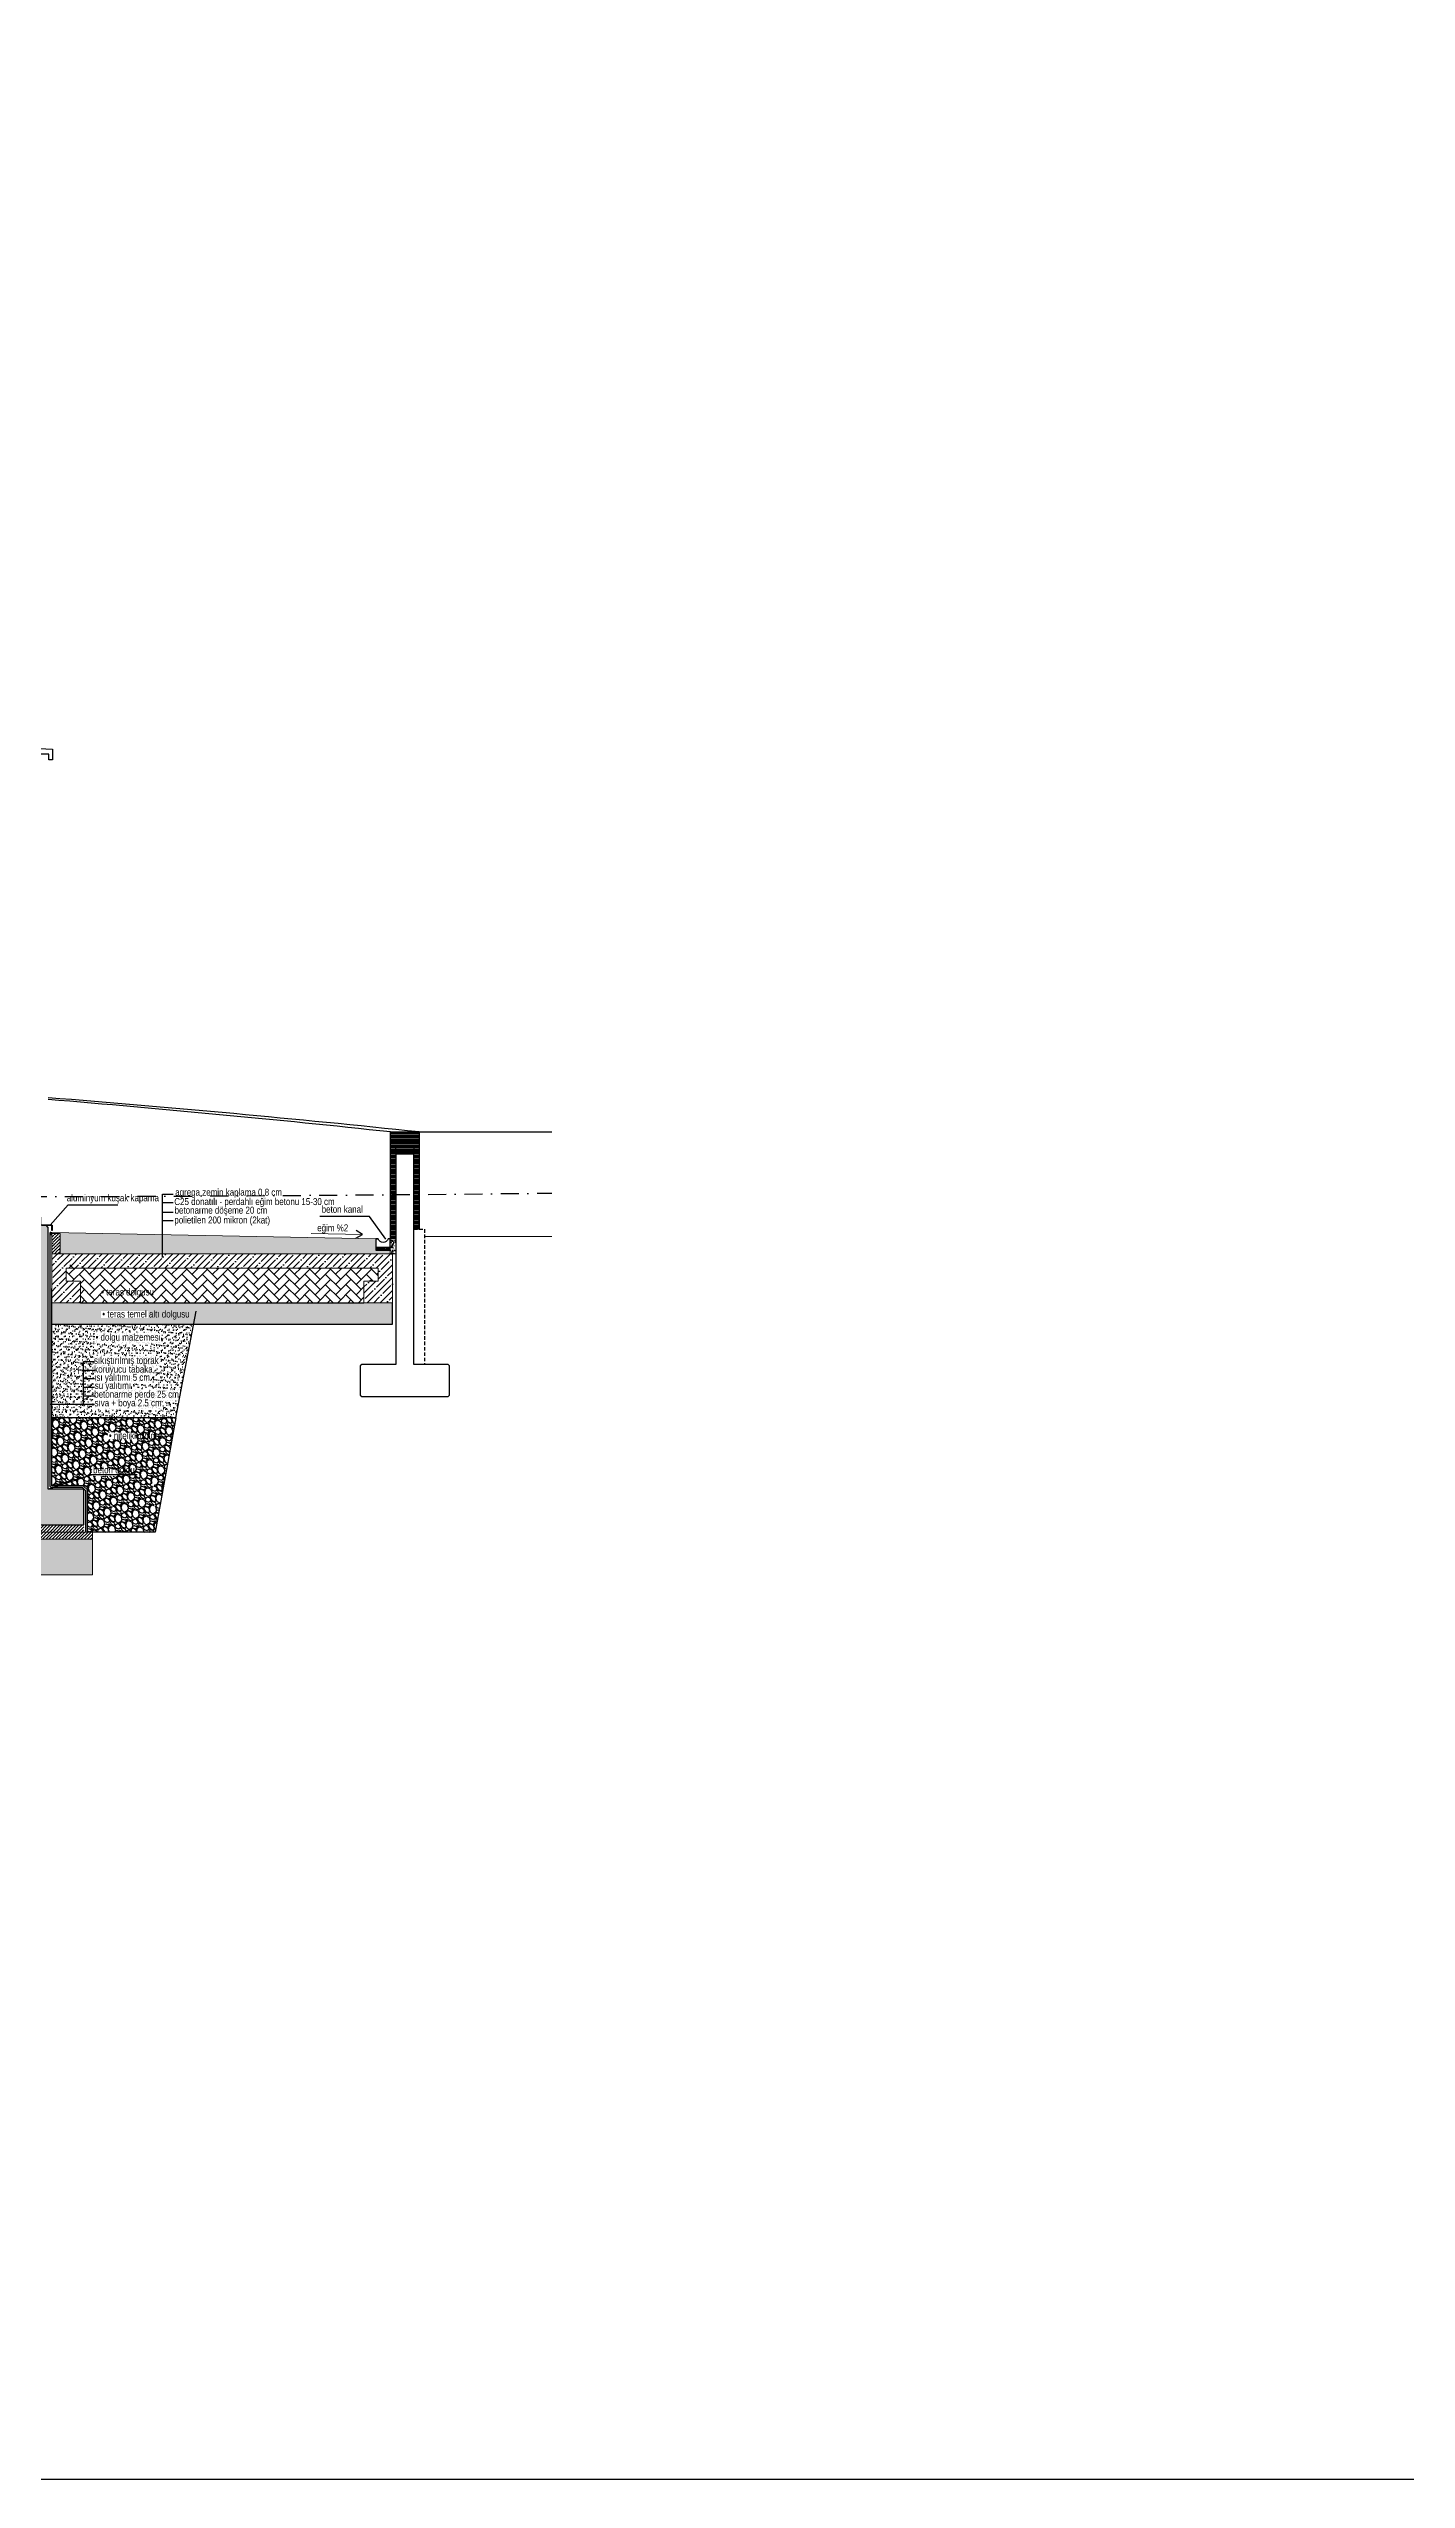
# Model space of a CAD drawing. Header units: millimetres. Extents: x 132785 to 150483, y 90225 to 103753.
# Drawn here: x 146663 to 148566, y 90225 to 93631 of the extents above; entities that cross this region are included whole.
import ezdxf
from ezdxf.enums import TextEntityAlignment as Align

# ---------------------------------------------------------------- set-up
doc = ezdxf.new("R2010")
doc.units = ezdxf.units.MM
for name, pattern in [('DASHDOTX2', [50.8, 25.4, -12.7, 0, -12.7]), ('DASHED2', [9.525, 6.35, -3.175]), ('HIDDEN', [0.375, 0.25, -0.125])]:
    doc.linetypes.add(name, pattern=pattern)
for name, color, linetype in [('A-dis-olcu', 2, 'Continuous'), ('A-doseme', 2, 'Continuous'), ('A-drenaj', 8, 'Continuous'), ('A-duvar', 3, 'Continuous'), ('A-gorunus02', 20, 'Continuous'), ('A-gorunus2', 1, 'Continuous'), ('A-gorunus3', 2, 'Continuous'), ('A-HATCH', 8, 'Continuous'), ('A-izolasyon', 252, 'BATTING'), ('A-siva', 81, 'Continuous'), ('A-structural', 5, 'Continuous'), ('A-su_izolasyonu', 131, 'Continuous'), ('A-tarama', 252, 'Continuous'), ('A-tasiyici', 5, 'Continuous'), ('A-text', 2, 'Continuous')]:
    doc.layers.add(name, color=color, linetype=linetype)
doc.layers.add('A-STONE', color=52, linetype='Continuous', lineweight=9)
doc.layers.add('A-zemin', color=2, linetype='Continuous', lineweight=0)
doc.styles.add('ARIEL50SD', font='ARIALN.TTF', dxfattribs={"height": 9})
doc.linetypes.add('BATTING', pattern='A,0.0001,-0.1,[134,ltypeshp.shx,S=0.1,R=0,X=-0.1,Y=0],-0.2,[134,ltypeshp.shx,S=0.1,R=180,X=0.1,Y=0],-0.1', length=0.4001)
pattern_1 = [(45, (149703.8486, 89477.7656), (-2.245064, 2.245064), [])]

# ---------------------------------------------------------------- blocks, each defined once
blk = doc.blocks.new('fypğ')
at = {"layer": 'A-drenaj'}
h = blk.add_hatch(dxfattribs=at)
h.set_pattern_fill('GRAVEL', color=252, scale=0.7, angle=30, style=0)
h.set_pattern_definition([(281.9872, (150941.2721, 89549.5643), (43.1734598, -209.7016158), [2.39205, -236.8135]), (325.0303, (150941.7689, 89547.2244), (-175.8855418, 122.07799559), [4.104835, -406.378]), (17.4896, (150945.1326, 89544.8718), (-251.76930028, -80.4774786), [2.89437, -286.5429]), (242.7263, (150948.9153, 89537.5552), (162.40207797, 316.84849589), [3.738035, -370.0648]), (217.1663, (150947.2024, 89534.2327), (183.66993763, 140.32515902), [3.66544, -362.8786]), (152.7263, (150944.2815, 89532.0183), (316.84849589, -162.40207797), [3.738035, -370.0648]), (112.3058, (150940.959, 89533.73124), (111.27331755, -269.54925254), [4.94336, -489.3917]), (77.7447, (150939.08275, 89538.3047), (87.79431936, 400.98471967), [4.66704, -462.0371]), (28.5704, (150940.0734, 89542.8654), (238.75334923, 129.05285805), [3.75069, -371.3185]), (334.7636, (150943.3674, 89544.6591), (-178.267032, 82.392136), [4.28199, -209.8173]), (287.6026, (150947.2407, 89542.83346), (86.98531293, -276.05703133), [5.53755, -548.2176]), (11.1859, (150933.5825, 89546.2023), (161.125371, 30.1574876), [1.89003, -187.1142]), (338.5308, (150935.4366, 89546.569), (-217.95285107, 84.77388263), [3.59577, -355.9822]), (285, (150938.783, 89545.253), (-8.889994, -15.39792), [2.51446, -22.63023]), (306.8014, (150940.9275, 89546.4784), (-59.20984, 75.2461483), [1.35409, -134.0542]), (218.1986, (150941.7387, 89545.394), (42.0679597, 37.3038186), [1.91496, -93.8336]), (119.0362, (150940.2338, 89544.21), (-28.4137324, 57.4658592), [3.11024, -100.5641]), (348.4349, (150938.724, 89546.929), (-39.685864, 2.382099), [2.24901, -53.9763]), (133.6105, (150950.6695, 89540.2379), (-127.30945722, 135.093748), [3.15062, -311.9116]), (79.6538, (150948.4964, 89542.5191), (-36.1983066, -204.93690986), [2.64319, -261.6754]), (216.8014, (150940.5022, 89550.0088), (75.2461483, 59.20984), [2.70816, -132.7004]), (166.3895, (150938.3337, 89548.3865), (180.64934627, -42.7063501), [3.15062, -311.9116]), (170.556, (150945.1577, 89530.6912), (94.7697324, -13.6542292), [3.03824, -148.8739]), (215.2249, (150942.1606, 89531.1897), (174.77943357, 124.9272734), [2.5457, -252.0252]), (83.1986, (150931.4582, 89534.6998), (13.6541515, 94.769996), [2.70816, -132.7004]), (132.646, (150931.7789, 89537.3889), (164.61317627, -177.16164005), [2.98048, -295.0668]), (80.556, (150939.0032, 89530.3437), (-13.6542292, -94.7697324), [1.51913, -150.3936]), (48.6901, (150932.382, 89534.1664), (50.9577418, 52.7015733), [0.9066, -89.754]), (344.0362, (150932.9806, 89534.8474), (-55.083812, 11.272114), [3.66544, -69.64335]), (323.991, (150936.5047, 89533.8393), (-145.0891105, 104.29776463), [3.39687, -336.2898]), (206.3099, (150939.4337, 89542.824), (33.17792, 21.905831), [2.56427, -61.54246]), (156.8428, (150937.13505, 89541.68756), (-279.54502643, 120.33406122), [4.4769, -443.212]), (89.0546, (150933.0189, 89543.4481), (-0.6382682, -143.3451821), [1.83056, -181.2258]), (60, (150933.049, 89545.278), (24.28793, 6.50793), [1.0668, -16.7132]), (29.7436, (150937.0793, 89534.1234), (-123.8215648, -72.22554276), [2.47007, -244.5373]), (101.9872, (150939.224, 89535.3489), (-43.1734598, 209.7016158), [4.7841, -234.4216]), (150, (150938.23, 89540.029), (-6.50793, 24.28793), [4.6228, -13.1572]), (184.6952, (150934.2269, 89542.3401), (216.2090559, 18.88568603), [2.81127, -278.3151]), (255.9454, (150931.425, 89542.11), (-20.1621138, -70.4818961), [2.5888, -126.8519]), (302.354, (150930.7964, 89539.59864), (203.66054324, -322.8893543), [4.215015, -417.2875]), (334.5739, (150933.052, 89536.038), (209.06311492, -100.17216943), [4.4592, -441.4606]), (334.5739, (150933.052, 89536.038), (209.06311492, -100.17216943), [4.4592, -441.4606])])
h.paths.add_polyline_path([(148298.5, 89876.5), (148470.83, 89876.5), (148470.83, 89846.5), (147993.5, 89846.5), (147993.5, 89876.5), (148033.5, 89876.5)])
h.paths.add_polyline_path([(148128.59, 89855.02), (148062.42, 89855.02), (148062.42, 89864.72), (148128.59, 89864.72)], flags=16)
h = blk.add_hatch(dxfattribs=at)
h.set_pattern_fill('GRAVEL', color=252, scale=0.7, angle=30, style=0)
h.set_pattern_definition([(281.9872, (147183.168, 89509.5643), (43.1734598, -209.7016158), [2.39205, -236.8135]), (325.0303, (147183.6648, 89507.2244), (-175.8855418, 122.0779956), [4.10483, -406.378]), (17.4896, (147187.0286, 89504.8718), (-251.7693003, -80.4774786), [2.89437, -286.5429]), (242.7263, (147190.81124, 89497.5552), (162.402078, 316.8484959), [3.73803, -370.0648]), (217.1663, (147189.0983, 89494.2327), (183.6699376, 140.325159), [3.66544, -362.8786]), (152.7263, (147186.1774, 89492.0183), (316.8484959, -162.402078), [3.73803, -370.0648]), (112.3058, (147182.8549, 89493.73124), (111.27331755, -269.54925254), [4.94336, -489.3917]), (77.7447, (147180.9787, 89498.3047), (87.79431936, 400.98471967), [4.66704, -462.0371]), (28.5704, (147181.96934, 89502.8654), (238.7533492, 129.05285805), [3.7507, -371.3185]), (334.7636, (147185.2633, 89504.6591), (-178.267032, 82.392136), [4.282, -209.8173]), (287.6026, (147189.1366, 89502.83346), (86.98531293, -276.05703133), [5.53755, -548.2176]), (11.1859, (147175.4784, 89506.2023), (161.125371, 30.1574876), [1.89003, -187.1142]), (338.5308, (147177.3325, 89506.569), (-217.9528511, 84.7738826), [3.59577, -355.9822]), (285, (147180.679, 89505.253), (-8.89, -15.39792), [2.51446, -22.63023]), (306.8014, (147182.8235, 89506.4784), (-59.20984, 75.2461483), [1.3541, -134.0542]), (218.1986, (147183.6346, 89505.394), (42.06796, 37.303819), [1.91496, -93.8336]), (119.0362, (147182.1297, 89504.21), (-28.413732, 57.465859), [3.11024, -100.5641]), (348.4349, (147180.62, 89506.929), (-39.685864, 2.3821), [2.249, -53.9763]), (133.6105, (147192.5654, 89500.2379), (-127.3094572, 135.093748), [3.15062, -311.9116]), (79.6538, (147190.3923, 89502.5191), (-36.1983066, -204.9369099), [2.6432, -261.6754]), (216.8014, (147182.398, 89510.0088), (75.2461483, 59.20984), [2.70816, -132.7004]), (166.3895, (147180.2296, 89508.3865), (180.6493463, -42.7063501), [3.15062, -311.9116]), (170.556, (147187.0536, 89490.6912), (94.7697324, -13.654229), [3.03824, -148.8739]), (215.2249, (147184.0566, 89491.1897), (174.7794336, 124.9272734), [2.5457, -252.0252]), (83.1986, (147173.3541, 89494.6998), (13.6541515, 94.769996), [2.70816, -132.7004]), (132.646, (147173.6749, 89497.3889), (164.6131763, -177.16164), [2.98048, -295.0668]), (80.556, (147180.8991, 89490.3437), (-13.654229, -94.7697324), [1.51913, -150.3936]), (48.6901, (147174.278, 89494.1664), (50.957742, 52.701573), [0.9066, -89.754]), (344.0362, (147174.8765, 89494.8474), (-55.083812, 11.272114), [3.66544, -69.64335]), (323.991, (147178.4006, 89493.8393), (-145.0891105, 104.2977646), [3.39687, -336.2898]), (206.3099, (147181.3296, 89502.824), (33.17792, 21.90583), [2.56427, -61.54246]), (156.8428, (147179.031, 89501.68756), (-279.54502643, 120.3340612), [4.4769, -443.212]), (89.0546, (147174.9148, 89503.4481), (-0.6382682, -143.345182), [1.83056, -181.2258]), (60, (147174.945, 89505.278), (24.28793, 6.50793), [1.0668, -16.7132]), (29.7436, (147178.9752, 89494.1234), (-123.8215648, -72.2255428), [2.47007, -244.5373]), (101.9872, (147181.1199, 89495.3489), (-43.1734598, 209.7016158), [4.7841, -234.4216]), (150, (147180.126, 89500.029), (-6.50793, 24.28793), [4.6228, -13.1572]), (184.6952, (147176.1228, 89502.3401), (216.2090559, 18.885686), [2.81127, -278.3151]), (255.9454, (147173.321, 89502.11), (-20.162114, -70.481896), [2.5888, -126.8519]), (302.354, (147172.6923, 89499.59864), (203.66054324, -322.8893543), [4.21501, -417.2875]), (334.5739, (147174.94795, 89496.038), (209.0631149, -100.17216943), [4.4592, -441.4606]), (334.5739, (147174.94795, 89496.038), (209.0631149, -100.17216943), [4.4592, -441.4606])])
h.paths.add_polyline_path([(148167.16, 89715), (147993.5, 89715), (147993.5, 89620.15), (148023.65, 89620), (148037.57, 89620), (148043.5, 89614.07), (148043.5, 89615), (148043.5, 89555), (148138.4, 89555)])
h.paths.add_polyline_path([(148049.64, 89633.35), (148082.81, 89633.35), (148082.81, 89643.06), (148049.64, 89643.06)], flags=16)
h.paths.add_polyline_path([(148134.31, 89618.99), (148136.75, 89618.99), (148136.75, 89628.69), (148134.31, 89628.69)], flags=16)
h.paths.add_polyline_path([(148136.51, 89585.71), (148137.97, 89585.71), (148137.97, 89595.41), (148136.51, 89595.41)], flags=16)
h.paths.add_polyline_path([(148071.7, 89684.64), (148111.33, 89684.64), (148111.33, 89694.35), (148071.7, 89694.35)], flags=16)
at = {"layer": 'A-HATCH'}
h = blk.add_hatch(dxfattribs=at)
h.set_pattern_fill('_USER', color=252, scale=2, pattern_type=0)
h.set_pattern_definition([(0, (-375637.8534, -4036341.0931), (0, 2), [])])
h.paths.add_polyline_path([(148475.83, 89965.76), (148468.33, 89965.76), (148468.33, 90115.76), (148508.33, 90115.76), (148508.33, 89979.39), (148500.83, 89979.39), (148500.83, 90084.39), (148475.83, 90084.39)])
at = {"layer": 'A-tarama'}
h = blk.add_hatch(dxfattribs=at)
h.set_pattern_fill('ANSI35', color=252, scale=2, style=0)
h.set_pattern_definition([(45, (-308552.043, -4029526.415), (-8.98025612, 8.98025612), []), (45, (-308543.062, -4029526.415), (-8.98025612, 8.98025612), [15.875, -3.175, 0, -3.175])])
edge = h.paths.add_edge_path()
edge.add_line((147988.5, 89982), (147985.5, 89985))
edge.add_line((147985.5, 89985), (147928.5, 89985))
edge.add_line((147928.5, 89985), (147958.5, 89985))
edge.add_line((147958.5, 89985), (147958.5, 89794))
edge.add_line((147958.5, 89794), (147777.13, 89794))
edge.add_arc((147777.13, 89793.9), 0.1, 90, 180)
edge.add_line((147777.03, 89793.9), (147777.03, 89775))
edge.add_line((147777.03, 89775), (147802.3, 89775))
edge.add_line((147802.3, 89775), (147958.5, 89775))
edge.add_line((147958.5, 89775), (147958.5, 89615))
edge.add_line((147958.5, 89615), (147555.44, 89615))
edge.add_line((147555.44, 89615), (147802.3, 89775))
edge.add_line((147802.3, 89775), (147768.43, 89775))
edge.add_line((147768.43, 89775), (147750.03, 89776.5))
edge.add_line((147750.03, 89776.5), (147750.03, 89759))
edge.add_line((147750.03, 89759), (147723.03, 89759))
edge.add_line((147723.03, 89759), (147723.03, 89741.5))
edge.add_line((147723.03, 89741.5), (147696.03, 89741.5))
edge.add_line((147696.03, 89741.5), (147696.03, 89724))
edge.add_line((147696.03, 89724), (147669.03, 89724))
edge.add_line((147669.03, 89724), (147669.03, 89706.5))
edge.add_line((147669.03, 89706.5), (147642.03, 89706.5))
edge.add_line((147642.03, 89706.5), (147642.03, 89689))
edge.add_line((147642.03, 89689), (147615.03, 89689))
edge.add_line((147615.03, 89689), (147615.03, 89671.5))
edge.add_line((147615.03, 89671.5), (147588.03, 89671.5))
edge.add_line((147588.03, 89671.5), (147588.03, 89654))
edge.add_line((147588.03, 89654), (147561.03, 89654))
edge.add_line((147561.03, 89654), (147561.03, 89636.5))
edge.add_line((147561.03, 89636.5), (147534.03, 89636.5))
edge.add_line((147534.03, 89636.5), (147534.03, 89615))
edge.add_line((147534.03, 89615), (147012.18, 89615))
edge.add_line((147012.18, 89615), (147012.18, 89935))
edge.add_line((147012.18, 89935), (147524.03, 89935))
edge.add_line((147524.03, 89935), (147524.03, 89965))
edge.add_line((147524.03, 89965), (145002.96, 89965))
edge.add_line((145002.96, 89965), (144999.96, 89962))
edge.add_line((144999.96, 89962), (144999.96, 89945))
edge.add_line((144999.96, 89945), (143972.75, 89945))
edge.add_line((143972.75, 89945), (143972.75, 89992))
edge.add_line((143972.75, 89992), (143969.75, 89995))
edge.add_line((143969.75, 89995), (143947.75, 89995))
edge.add_line((143947.75, 89995), (143947.75, 89935))
edge.add_line((143947.75, 89935), (143937.75, 89935))
edge.add_line((143937.75, 89935), (143937.75, 89915))
edge.add_line((143937.75, 89915), (143987.92, 89915))
edge.add_line((143987.92, 89915), (144969.21, 89915))
edge.add_line((144969.21, 89915), (145029.96, 89915))
edge.add_line((145029.96, 89915), (145029.96, 89935))
edge.add_line((145029.96, 89935), (146363.87, 89935))
edge.add_line((146363.87, 89935), (146363.87, 89615))
edge.add_line((146363.87, 89615), (144969.96, 89615))
edge.add_line((144969.96, 89615), (144969.96, 89565))
edge.add_line((144969.96, 89565), (143363.9, 89565))
edge.add_line((143363.9, 89565), (143363.97, 89945))
edge.add_line((143363.97, 89945), (143333.9, 89945))
edge.add_line((143333.9, 89945), (143333.9, 89565))
edge.add_line((143333.9, 89565), (143286.9, 89565))
edge.add_line((143286.9, 89565), (143283.9, 89562))
edge.add_line((143283.9, 89562), (143283.9, 89515))
edge.add_line((143283.9, 89515), (145019.96, 89515))
edge.add_line((145019.96, 89515), (145019.96, 89565))
edge.add_line((145019.96, 89565), (148038.5, 89565))
edge.add_line((148038.5, 89565), (148038.5, 89615))
edge.add_line((148038.5, 89615), (147988.5, 89615))
edge.add_line((147988.5, 89615), (147988.5, 89982))
h.paths.add_polyline_path([(146982.18, 89615), (146525.19, 89615), (146525.19, 89935), (146982.18, 89935)], flags=16)
h.paths.add_polyline_path([(146496.18, 89615), (146413.13, 89615), (146413.13, 89935), (146496.18, 89935)], flags=16)
h = blk.add_hatch(dxfattribs=at)
h.set_pattern_fill('DOTS', color=252, scale=0.2, style=0)
h.set_pattern_definition([(180, (150959.95053, 89545.7656), (-0.15875, 0.3175), [0, -0.3175])])
edge = h.paths.add_edge_path()
edge.add_line((147992.01, 89974.9), (147993.11, 89974.9))
edge.add_arc((147993.11, 89974.6), 0.3, 0, 90, ccw=False)
edge.add_line((147993.41, 89974.6), (147993.41, 89973.5))
edge.add_arc((147992.01, 89973.5), 1.4, 90, 364.66366)
h = blk.add_hatch(dxfattribs=at)
h.set_pattern_fill('AR-CONC', color=252, scale=0.05, style=0)
h.set_pattern_definition([(130, (150943.4686, 89545.7656), (-9.109233, -0.796954), [0.9525, -10.4775]), (185, (150943.469, 89545.766), (1.76214, 9.552832), [0.762, -8.382]), (79.549, (150942.7095, 89545.699), (-7.347125, 8.755834), [0.8095, -8.9045]), (133.8158, (150943.469, 89548.306), (-13.55395, -2.102116), [1.42875, -15.71625]), (83.3644, (150942.339, 89548.13), (-11.87021, 12.37128), [1.21425, -13.35675]), (188.816, (150943.469, 89548.306), (-11.87023, 12.371256), [1.143, -12.573]), (159, (150942.1986, 89547.6706), (-7.580744, -5.113276), [0.9525, -10.4775]), (214, (150942.199, 89547.671), (-3.0901, 9.209398), [0.762, -8.382]), (108.5486, (150941.567, 89547.2445), (-10.670825, 4.096143), [0.8095, -8.9045]), (142.5, (150943.4686, 89545.7656), (-0.15443, 4.227752), [0, -8.2804, 0, -8.509, 0, -8.41375]), (172.5, (150943.4686, 89545.7656), (-3.340983, 5.009029), [0, -4.8514, 0, -8.0899, 0, -3.20675]), (212.5, (150946.3007, 89545.7656), (-6.7795298, -0.2864372), [0, -3.175, 0, -9.906, 0, -13.1445]), (222.5, (150947.5707, 89545.7656), (-7.406459, 1.271325), [0, -4.1275, 0, -6.5786, 0, -9.3345])])
h.paths.add_polyline_path([(147993.5, 89975), (147993.5, 89973.5), (147993.8, 89973.5), (147999.25, 89973.5), (148005, 89973.5), (148005, 89945), (148094.53, 89972.98)])
h.paths.add_polyline_path([(148094.53, 89972.98), (148005, 89945), (148467.83, 89945), (148467.83, 89949.92), (148447.83, 89949.92), (148447.83, 89965.92)])
h = blk.add_hatch(dxfattribs=at)
h.set_pattern_fill('ANSI35', color=252, style=0)
h.set_pattern_definition([(45, (-312824.657, -4029526.4153), (-4.490128061, 4.490128061), []), (45, (-312820.1666, -4029526.4153), (-4.490128061, 4.490128061), [7.9375, -1.5875, 0, -1.5875])])
h.paths.add_polyline_path([(147993.5, 89973.5), (148005, 89973.5), (148005, 89945), (147993.5, 89945)])
h = blk.add_hatch(dxfattribs=at)
h.set_pattern_fill('AR-CONC', color=252, scale=0.05, style=0)
h.set_pattern_definition([(50, (-308552.0426, -4029526.415), (9.10923345, -0.796954277), [0.9525, -10.4775]), (355, (-308552.043, -4029526.415), (-1.762171071, 9.552842262), [0.762, -8.382029209]), (100.4514447, (-308551.2835, -4029526.482), (7.347062355, 8.755887596), [0.80950044, -8.90451223]), (46.1842, (-308552.043, -4029523.875), (13.553952045, -2.102116397), [1.42875, -15.71625]), (96.6355576, (-308550.913, -4029524.05), (11.870206703, 12.37130623), [1.214251157, -13.35678041]), (351.18415117, (-308552.043, -4029523.875), (11.870206703, 12.37130623), [1.142998353, -12.572986596]), (21, (-308550.7726, -4029524.51), (7.580719563, -5.11325991), [0.9525, -10.4775]), (326, (-308550.773, -4029524.51), (3.090101417, 9.209398306), [0.762, -8.382]), (71.451445, (-308550.141, -4029524.936), (10.670820964, 4.096138444), [0.80950044, -8.90449688]), (37.5, (-308552.0426, -4029526.4153), (0.1544301625, 4.2277519437), [0, -8.2804, 0, -8.509, 0, -8.41375]), (7.5, (-308552.0426, -4029526.4153), (3.3409831255, 5.009028741), [0, -4.8514, 0, -8.0899, 0, -3.20675]), (327.5, (-308554.8747, -4029526.4153), (6.7795297583, -0.2864371996), [0, -3.175, 0, -9.906, 0, -13.1445]), (317.5, (-308556.1447, -4029526.4153), (7.406459069, 1.271324552), [0, -4.1275, 0, -6.5786, 0, -9.3345])])
h.paths.add_polyline_path([(148475.83, 89965.76), (148467.83, 89965.76), (148467.83, 89953.92), (148467.83, 89949.92), (148467.83, 89945), (148475.83, 89945)])
h = blk.add_hatch(dxfattribs=at)
h.set_pattern_fill('ANSI35', color=252, scale=2, style=0)
h.set_pattern_definition([(45, (-286260.45, -4035416.517), (-8.98025612, 8.98025612), []), (45, (-286251.47, -4035416.517), (-8.98025612, 8.98025612), [15.875, -3.175, 0, -3.175])])
h.paths.add_polyline_path([(148450.78, 89925), (148148.3, 89925), (148133.97, 89925), (148091.39, 89925), (148070.1, 89925), (148013.5, 89925), (148013.5, 89906.5), (148033.5, 89906.5), (148033.5, 89876.5), (147993.5, 89876.5), (147993.5, 89936.5), (147993.5, 89945), (148470.83, 89945), (148470.83, 89876.5), (148430.83, 89876.5), (148430.83, 89906.5), (148450.89, 89906.5)])
h = blk.add_hatch(dxfattribs=at)
h.set_pattern_fill('AR-HBONE', color=252, scale=0.1, style=0)
h.set_pattern_definition([(45, (180026.159, 83637.664), (1e-15, 14.3684098), [30.48, -10.16]), (135, (180033.343, 83644.848), (1e-15, 14.3684098), [30.48, -10.16])])
h.paths.add_polyline_path([(148013.5, 89906.5), (148033.5, 89906.5), (148033.5, 89876.5), (148430.83, 89876.5), (148430.83, 89906.5), (148450.83, 89906.5), (148450.83, 89925), (148053.5, 89925), (148013.5, 89930), (148013.5, 89926.5)])
at = {"layer": 'A-tarama', "linetype": 'Continuous'}
h = blk.add_hatch(dxfattribs=at)
h.set_pattern_fill('AR-SAND', color=252, scale=0.05, style=0)
h.set_pattern_definition([(37.5, (-308552.0426, -4029526.4153), (-0.0800015648, 2.4470661866), [0, -1.9304, 0, -2.159, 0, -2.06375]), (7.5, (-308552.0426, -4029526.4153), (2.2476164157, 3.5841255028), [0, -1.0414, 0, -1.7399, 0, -0.66675]), (327.5, (-308553.6047, -4029526.4153), (3.9549618512, 0.0071859234), [0, -0.635, 0, -2.286, 0, -2.9845]), (317.5, (-308553.6047, -4029526.4153), (3.8177822624, 1.1146466163), [0, -0.3175, 0, -1.4986, 0, -1.7145])])
h.paths.add_polyline_path([(148467.83, 89953.92), (148447.83, 89953.92), (148447.83, 89949.92), (148467.83, 89949.92)])
h = blk.add_hatch(dxfattribs=at)
h.set_pattern_fill('AR-SAND', color=252, scale=0.15, style=0)
h.set_pattern_definition([(142.5, (147185.3645, 89487.7656), (0.240005, 7.3412), [0, -5.7912, 0, -6.477, 0, -6.19125]), (172.5, (147185.365, 89487.766), (-6.74285, 10.75238), [0, -3.1242, 0, -5.2197, 0, -2.00025]), (212.5, (147190.051, 89487.7656), (-11.864886, 0.021558), [0, -1.905, 0, -6.858, 0, -8.9535]), (222.5, (147190.051, 89487.766), (-11.45335, 3.34394), [0, -0.9525, 0, -4.4958, 0, -5.1435])])
h.paths.add_polyline_path([(148192.38, 89846.5), (148167.16, 89715), (147993.5, 89715), (147993.5, 89846.5)])
h.paths.add_polyline_path([(148165.6, 89762.83), (148115.78, 89762.83), (148115.78, 89764.13), (148165.6, 89764.13)], flags=16)
h.paths.add_polyline_path([(148106.34, 89788.6), (148056.65, 89788.6), (148056.65, 89798.25), (148106.34, 89798.25)], flags=16)
h.paths.add_polyline_path([(148085.48, 89752.56), (148056.13, 89752.56), (148056.13, 89762.26), (148085.48, 89762.26)], flags=16)
h.paths.add_polyline_path([(148101.88, 89776.56), (148056.61, 89776.56), (148056.61, 89786.26), (148101.88, 89786.26)], flags=16)
h.paths.add_polyline_path([(148100.03, 89764.56), (148056.68, 89764.56), (148056.68, 89774.26), (148100.03, 89774.26)], flags=16)
h.paths.add_polyline_path([(148120.52, 89740.65), (148056.49, 89740.65), (148056.49, 89750.27), (148120.52, 89750.27)], flags=16)
h.paths.add_polyline_path([(148105, 89728.55), (148056.22, 89728.55), (148056.22, 89738.29), (148105, 89738.29)], flags=16)
at = {"layer": 'A-tarama'}
h = blk.add_hatch(dxfattribs=at)
h.set_pattern_fill('ANSI31', color=252, style=0)
h.set_pattern_definition(pattern_1)
h.paths.add_polyline_path([(145039.96, 89495), (145039.96, 89545), (145029.96, 89545), (145029.96, 89510), (145024.96, 89505), (143271.9, 89505), (143271.9, 89495)])
h.paths.add_polyline_path([(145034.96, 89555), (145029.96, 89550), (145029.96, 89545), (148050.5, 89545), (148050.5, 89555)])
h = blk.add_hatch(dxfattribs=at)
h.set_pattern_fill('ANSI31', color=252, style=0)
h.set_pattern_definition(pattern_1)
h.paths.add_polyline_path([(145024.96, 89505), (145029.96, 89510), (145019.96, 89515), (143283.9, 89515), (143283.9, 89505)])
h.paths.add_polyline_path([(145019.96, 89565), (145019.96, 89515.41), (145029.96, 89510.25), (145029.96, 89550), (145034.96, 89555), (148038.5, 89555), (148038.5, 89565)])
h = blk.add_hatch(dxfattribs=at)
h.set_pattern_fill('AR-HBONE', color=252, scale=0.1, style=0)
h.set_pattern_definition([(45, (156094.668, 89112.766), (1e-15, 14.36841), [30.48, -10.16]), (135, (156101.852, 89119.95), (1e-15, 14.36841), [30.48, -10.16])])
h.paths.add_polyline_path([(145039.96, 89545), (145039.96, 89495), (145089.96, 89495), (148050.5, 89495), (148050.5, 89545)])
h.paths.add_polyline_path([(145089.96, 89445), (145086.93, 89496.39), (145041.07, 89495), (143271.9, 89495), (143271.9, 89445)])
at = {"color": 252}
for p, q in [((148508.33, 89979.39), (148508.33, 90004.39)), ((148475.83, 89925), (148475.83, 89790))]:
    blk.add_line(p, q, dxfattribs=at)
at = {"color": 252, "linetype": 'HIDDEN', "ltscale": 20}
blk.add_lwpolyline([(148500.83, 90084.39), (148475.83, 90084.39), (148475.83, 90104.39), (148500.83, 90104.39)], close=True, dxfattribs=at)
at = {"layer": 'A-dis-olcu', "color": 252}
for points in [[(147991.04, 89985.19), (148016.52, 90013.59), (148086.01, 90013.59)], [(148461.83, 89965.66), (148438.54, 89997.48), (148369.05, 89997.48)], [(148419.81, 89967.12), (148429.1, 89972.14), (148420.02, 89977.53)]]:
    blk.add_lwpolyline(points, dxfattribs=at)
at = {"layer": 'A-doseme', "color": 252}
blk.add_lwpolyline([(147989.5, 90637), (147989.5, 90645), (147918, 90645), (147918, 90637), (147913, 90637), (147913, 90652), (147957, 90654), (147994.5, 90652), (147994.5, 90637), (147989.5, 90637)], dxfattribs=at)
at = {"layer": 'A-drenaj', "color": 252}
blk.add_lwpolyline([(148167.16, 89715), (147993.5, 89715)], dxfattribs=at)
at = {"layer": 'A-duvar', "color": 252}
blk.add_lwpolyline([(148475.83, 89965.76), (148468.33, 89965.76), (148468.33, 90115.76), (148508.33, 90115.76), (148508.33, 89979.39), (148500.83, 89979.39), (148500.83, 90084.39), (148475.83, 90084.39)], close=True, dxfattribs=at)
at = {"layer": 'A-gorunus02', "color": 252, "ltscale": 0.5}
for points in [[(147979.3, 89985.3), (147993.8, 89985.3), (147993.8, 89977.8), (147993.5, 89977.8), (147993.5, 89985), (147979.3, 89985), (147979.3, 89985.3)], [(148467.83, 89965.92), (148464.83, 89965.92), (148464.83, 89965.92)], [(148447.83, 89953.92), (148447.83, 89949.92), (148467.83, 89949.92), (148467.83, 89953.92), (148447.83, 89953.92)]]:
    blk.add_lwpolyline(points, dxfattribs=at)
for points in [[(147992.01, 89974.9), (147993.11, 89974.9, -0.4142136), (147993.41, 89974.6), (147993.41, 89973.5)], [(148447.83, 89965.92), (148450.83, 89965.92), (148447.83, 89965.92), (148447.83, 89953.92), (148467.83, 89953.92), (148467.83, 89965.92), (148464.83, 89965.92, -0.7142857), (148450.83, 89965.92), (148447.83, 89965.92), (148447.83, 89953.92)]]:
    blk.add_lwpolyline(points, format="xyb", dxfattribs=at)
blk.add_arc((147992.01, 89973.5), 1.4, 90, 4.66366, dxfattribs=at)
at = {"layer": 'A-gorunus2', "color": 252}
blk.add_line((148508.33, 90115.76), (148694.44, 90115.76), dxfattribs=at)
for centre, radius, start, end in [((146397.11, 70053.27), 20173.26, 83.992728, 85.475467), ((146394.04, 70754.28), 19472.28, 83.884924, 85.303162)]:
    blk.add_arc(centre, radius, start, end, dxfattribs=at)
at = {"layer": 'A-gorunus3', "color": 252, "linetype": 'DASHDOTX2'}
blk.add_open_spline([(143337.71, 89845.51), (143496.22, 89856.14), (143763.5, 89856.09), (144192.7, 89942.94), (145567.04, 90047.88), (147090.65, 90017.78), (148441.73, 90027.3), (148694.44, 90030.04)], degree=3, knots=[442.1420605, 442.1420605, 442.1420605, 442.1420605, 918.7169183, 1238.1760505, 1753.0211074, 5047.8352313, 5805.9727689, 5805.9727689, 5805.9727689, 5805.9727689], dxfattribs=at)
at = {"layer": 'A-izolasyon', "color": 252, "ltscale": 5}
blk.add_lwpolyline([(148041, 89555), (148041, 89613.04), (148036.53, 89617.5), (147992.65, 89617.5), (147991, 89619.08), (147991, 89973.5)], dxfattribs=at)
at = {"layer": 'A-siva', "color": 252}
blk.add_lwpolyline([(148043.5, 89555), (148043.5, 89614.07), (148037.57, 89620), (147993.65, 89620), (147993.5, 89620.15), (147993.5, 89896.5)], dxfattribs=at)
at = {"layer": 'A-STONE', "color": 252}
blk.add_lwpolyline([(147993.5, 89975), (147993.5, 89973.5)], dxfattribs=at)
at = {"layer": 'A-structural', "color": 252}
blk.add_lwpolyline([(148548.83, 89745), (148550.83, 89747), (148550.83, 89788), (148548.83, 89790), (148500.83, 89790), (148500.83, 89964.39), (148500.83, 89964.39), (148500.83, 89979.39), (148500.83, 89979.39), (148500.83, 90084.39), (148475.83, 90084.39), (148475.83, 89790), (148427.83, 89790), (148425.83, 89788), (148425.83, 89747), (148427.83, 89745)], close=True, dxfattribs=at)
at = {"layer": 'A-structural', "color": 252, "linetype": 'HIDDEN', "ltscale": 20}
blk.add_lwpolyline([(148500.83, 89979.39), (148515.83, 89979.39), (148515.83, 89790)], dxfattribs=at)
at = {"layer": 'A-su_izolasyonu', "color": 252, "linetype": 'DASHED2', "ltscale": 0.8}
blk.add_lwpolyline([(145024.96, 89505, 0.2, 0.2, 0), (145029.96, 89510, 0.2, 0.2, 0), (145029.96, 89550, 0.2, 0.2, 0), (145034.96, 89555, 0.2, 0.2, 0), (148038.5, 89555, 0.2, 0.2, 0), (148038.5, 89612, 0.2, 0.2, 0), (148035.5, 89615, 0.2, 0.2, 0), (147991.5, 89615, 0.2, 0.2, 0), (147988.5, 89618, 0.2, 0.2, 0), (147988.5, 89981.9, 0.2, 0.2, 0.1989124), (147988.42, 89982.08, 0.2, 0.2, 0), (147985.5, 89985, 0.2, 0.2, 0), (147978.5, 89985, 0.2, 0.2, 0), (147978.5, 89996.5, 0, 0, 0)], format="xyseb", dxfattribs=at)
at = {"layer": 'A-tarama', "color": 252, "linetype": 'Continuous'}
for points in [[(148033.5, 89876.5), (148430.83, 89876.5)], [(148167.16, 89715), (148195.83, 89864.5)], [(148470.83, 89846.5), (148470.83, 89876.5)], [(148470.83, 89846.5), (148470.83, 89876.5)], [(147993.5, 89846.5), (148470.83, 89846.5)], [(148167.16, 89715), (148138.4, 89555)], [(148138.4, 89555), (148050.5, 89555)]]:
    blk.add_lwpolyline(points, dxfattribs=at)
at = {"layer": 'A-tarama', "color": 252}
blk.add_lwpolyline([(148075.5, 89615), (148075.5, 89614.11)], dxfattribs=at)
at = {"layer": 'A-tasiyici', "color": 252, "lineweight": 0}
for p, q in [((147993.5, 89876.5), (147993.5, 89945)), ((148013.5, 89925), (148013.5, 89906.5)), ((148013.5, 89906.5), (148033.5, 89906.5)), ((148033.5, 89906.5), (148033.5, 89876.5)), ((148033.5, 89876.5), (147993.5, 89876.5))]:
    blk.add_line(p, q, dxfattribs=at)
at = {"layer": 'A-tasiyici', "color": 252}
blk.add_lwpolyline([(145019.96, 89565), (148038.5, 89565), (148038.5, 89615), (147988.5, 89615), (147988.5, 89982.08), (147985.5, 89985), (147928.5, 89985)], dxfattribs=at)
at = {"layer": 'A-tasiyici', "color": 252, "lineweight": 0}
for points in [[(147993.5, 89973.5), (148005, 89973.5), (148005, 89945), (147993.5, 89945)], [(148467.83, 89945), (148475.83, 89945), (148475.83, 89965.76), (148467.83, 89965.76)]]:
    blk.add_lwpolyline(points, close=True, dxfattribs=at)
for points in [[(147993.5, 89930), (147993.5, 89945), (148470.83, 89945), (148470.83, 89906.5), (148470.83, 89906.5), (148470.83, 89876.5), (148430.83, 89876.5), (148430.83, 89906.5), (148450.83, 89906.5), (148450.83, 89925), (148013.5, 89925)], [(145034.96, 89555), (148050.5, 89555)], [(148050.5, 89545), (148050.5, 89555)], [(148050.5, 89545), (145029.96, 89545)], [(145029.96, 89545), (148050.5, 89545)], [(148050.5, 89545), (148050.5, 89495)], [(148050.5, 89495), (145089.96, 89495)]]:
    blk.add_lwpolyline(points, dxfattribs=at)
at = {"layer": 'A-text', "color": 252}
for p, q in [((148148.61, 89940), (148148.61, 90028.72)), ((148148.61, 90028.72), (148163.61, 90028.72)), ((148148.61, 90016.72), (148163.61, 90016.72)), ((148148.61, 90003.51), (148163.61, 90003.51)), ((148148.61, 89991.51), (148163.61, 89991.51)), ((148038.1, 89794.14), (148053.1, 89794.14)), ((148038.1, 89782.14), (148053.1, 89782.14)), ((148038.1, 89770.14), (148053.1, 89770.14)), ((148038.1, 89758.14), (148053.1, 89758.14)), ((147991, 89734.14), (148053.1, 89734.14)), ((148038.1, 89746.14), (148053.1, 89746.14))]:
    blk.add_line(p, q, dxfattribs=at)
for points in [[(148038.1, 89734.14), (148038.1, 89794.14)], [(147989.52, 89615.87), (148049.97, 89635.83), (148113.25, 89635.83)]]:
    blk.add_lwpolyline(points, dxfattribs=at)
at = {"layer": 'A-zemin', "color": 252}
for p, q in [((148447.83, 89965.92), (147993.5, 89975)), ((148429.1, 89972.14), (148356.81, 89973.59)), ((148515.83, 89969.39), (148694.44, 89969.39))]:
    blk.add_line(p, q, dxfattribs=at)
at = {"layer": 'A-text', "color": 252, "style": 'ARIEL50SD'}
for s, p in [('agrega zemin kaplama 0.8 cm', (148166.45, 90031.31)), ('aluminyum kuşak kapama', (148014.45, 90023.43)), ('C25 donatılı - perdahlı eğim betonu 15-30 cm', (148165.17, 90018.15)), ('polietilen 200 mikron (2kat)', (148165.28, 89992.37)), ('betonarme döşeme 20 cm', (148165.54, 90006.1)), ('beton kanal', (148371.72, 90007.32)), ('eğim %%%2', (148365.47, 89981.31)), ('sıkıştırılmış toprak', (148052.59, 89795.67)), ('koruyucu tabaka', (148052.94, 89783.35)), ('su yalıtımı', (148053.65, 89760.45)), ('ısı yalıtımı 5 cm', (148052.91, 89771.88)), ('betonarme perde 25 cm', (148052.88, 89748.26)), ('sıva + boya 2.5 cm', (148053.37, 89736.07))]:
    blk.add_text(s, height=9.75, dxfattribs=at).set_placement(p, align=Align.MIDDLE_LEFT)
for s, p in [('• teras dolgusu', (148136.73, 89891.5)), ('• teras temel altı dolgusu', (148186.75, 89860.61)), ('• dolgu malzemesi', (148145.61, 89828.23)), ('• nitelikli dolgu', (148144.39, 89690.23)), ('beton dolgu', (148109.69, 89642.19))]:
    blk.add_text(s, height=9.75, dxfattribs=at).set_placement(p, align=Align.MIDDLE_RIGHT)

msp = doc.modelspace()

# ---------------------------------------------------------------- block references
msp.add_blockref('fypğ', (-1326.127, 1997.559))

# ---------------------------------------------------------------- next in the draw order: linework, layer by layer
msp.add_lwpolyline([(139359.04, 96386.935), (150468.857, 96386.935), (150468.857, 90225.098), (139359.04, 90225.098)], close=True)

doc.saveas('drawing.dxf')
